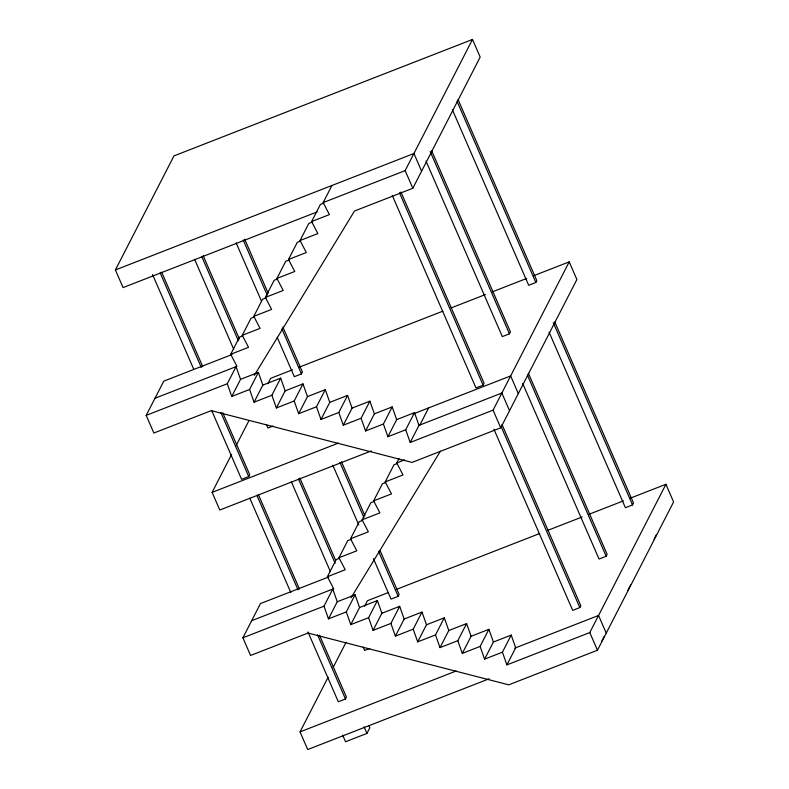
<?xml version="1.0" encoding="UTF-8"?>
<svg xmlns="http://www.w3.org/2000/svg" width="789" height="789" viewBox="0 0 789 789"><rect width="100%" height="100%" fill="white"/><g stroke="black" fill="none" stroke-linecap="round" stroke-linejoin="round"><path stroke-width="1.18" d="M317.119 211.916L123.074 287.6L115.401 269.946L173.975 155.887L472.503 39.45L480.176 57.104L412.825 188.275L354.517 211.008L254.314 375.377M533.62 275.755L569.214 261.869L576.887 279.523L500.749 427.806L412.016 462.413L211.274 410.635L153.865 433.023L146.182 415.379L163.757 381.156L232.005 354.537M154.969 398.267L236.956 366.293L230.694 354.281L239.481 337.169L242.815 335.867M230.694 354.281L248.515 347.328L242.253 335.315L251.04 318.214L254.374 316.912M242.253 335.315L260.074 328.372L253.811 316.359L262.589 299.248L265.932 297.946M253.811 316.359L271.633 309.406L265.37 297.404L274.148 280.292L277.491 278.99M265.37 297.404L283.192 290.451L276.929 278.438L285.707 261.327L289.05 260.025M276.929 278.438L294.751 271.485L288.488 259.482L297.266 242.371L300.609 241.069M288.488 259.482L306.31 252.529L300.047 240.517L308.824 223.405L312.168 222.103M227.281 383.75L236.059 366.638L240.546 379.341L231.759 396.453L227.281 383.75L146.182 415.379M300.047 240.517L317.868 233.564L311.606 221.561L320.383 204.45L323.727 203.148M311.606 221.561L329.427 214.608L323.165 202.595L331.942 185.484M249.58 389.5L258.368 372.388L262.845 385.091L254.068 402.203L249.58 389.5L231.759 396.453M371.353 450.904L219.786 510.019L212.113 492.366L231.631 454.346M236.098 445.657L248.929 420.675M267.895 383.74L270.686 378.306L292.502 369.794M271.889 395.25L280.677 378.138L285.154 390.851L276.367 407.952L271.889 395.25L254.068 402.203M323.165 202.595L405.142 170.621L472.503 39.45M211.758 410.714L241.602 479.347L248.732 476.566L249.709 474.662L222.804 412.785M277.195 337.307L294.317 376.688L301.447 373.907L302.424 372.004L282.856 327.001M294.189 401.009L302.976 383.898L307.463 396.601L298.676 413.712L294.189 401.009L276.367 407.952M316.497 406.759L325.285 389.648L329.763 402.351L320.975 419.462L316.497 406.759L298.676 413.712M338.797 412.509L347.584 395.397L352.072 408.11L343.284 425.212L338.797 412.509L320.975 419.462M630.332 498.175L665.926 484.288L673.599 501.942L597.46 650.225L508.727 684.832L307.986 633.054L250.577 655.452L242.894 637.798L260.469 603.575L328.717 576.956M361.106 418.259L369.893 401.157L374.371 413.86L365.583 430.972L361.106 418.259L343.284 425.212M383.405 424.018L392.192 406.907L396.68 419.61L387.892 436.721L383.405 424.018L365.583 430.972M251.681 620.687L333.668 588.712L327.405 576.7L336.183 559.588L339.526 558.287M327.405 576.7L345.227 569.747L338.964 557.744L347.742 540.633L351.085 539.331M405.714 429.768L414.501 412.657L418.979 425.36L410.191 442.471L405.714 429.768L387.892 436.721M338.964 557.744L356.786 550.791L350.523 538.779L359.301 521.667L362.644 520.365M350.523 538.779L368.345 531.825L362.082 519.823L370.86 502.711L374.203 501.409M362.082 519.823L379.903 512.87L373.641 500.857L382.418 483.746L385.762 482.444M373.641 500.857L391.462 493.904L385.2 481.901L393.977 464.79L397.321 463.488M385.2 481.901L403.021 474.948L396.759 462.936L398.948 458.665M323.993 606.169L332.771 589.058L337.258 601.76L328.471 618.872L323.993 606.169L242.894 637.798M419.876 425.015L428.654 407.903M346.292 611.919L355.08 594.807L359.557 607.52L350.78 624.622L346.292 611.919L328.471 618.872M489.131 678.796L307.71 749.55L300.037 731.896L328.106 677.248M333.155 667.405L346.065 642.266M364.587 606.189L367.398 600.725L388.06 592.667M392.32 195.544L475.974 387.932L483.105 385.15L484.081 383.247L400.911 191.983M426.011 161.094L502.327 336.607L509.457 333.826L510.434 331.922L431.672 150.788M452.373 109.76L528.689 285.283L535.82 282.501L536.796 280.598L458.024 99.453M368.601 617.669L377.389 600.567L381.866 613.27L373.079 630.381L368.601 617.669L350.78 624.622M410.191 442.471L493.066 410.152L569.214 261.869M307.986 632.009L338.313 701.766L345.444 698.985L346.42 697.081L319.515 635.204M373.414 558.612L391.028 599.107L398.159 596.326L399.135 594.433L380.051 550.554M390.9 623.428L399.688 606.317L404.165 619.02L395.388 636.131L390.9 623.428L373.079 630.381M413.209 629.178L421.997 612.067L426.474 624.77L417.687 641.881L413.209 629.178L395.388 636.131M342.682 735.131L345.562 741.749L366.944 733.405L369.873 727.705L368.917 725.505M435.508 634.928L444.296 617.826L448.783 630.529L439.996 647.631L435.508 634.928L417.687 641.881M457.817 640.688L466.605 623.576L471.082 636.279L462.295 653.391L457.817 640.688L439.996 647.631M480.116 646.438L488.904 629.326L493.391 642.029L484.604 659.14L480.116 646.438L462.295 653.391M502.425 652.187L511.213 635.086L515.69 647.789L506.903 664.89L502.425 652.187L484.604 659.14M493.924 429.216L572.686 610.351L579.816 607.569L580.793 605.676L502.031 424.531M522.722 383.513L599.038 559.026L606.169 556.245L607.145 554.342L528.383 373.207M549.085 332.189L625.401 507.702L632.531 504.921L633.508 503.017L554.736 321.873M506.903 664.89L589.778 632.571L665.926 484.288M601.81 641.053L604.246 636.299M627.669 590.675L630.598 584.965M654.032 539.341L656.468 534.587M351.026 597.796L440.38 451.229M115.401 269.946L413.929 153.51L421.602 171.164M240.546 379.341L258.368 372.388M299.386 367.112L442.915 311.132M450.953 307.996L485.393 294.563M492.287 291.871L526.727 278.438M262.845 385.091L280.677 378.138M285.154 390.851L302.976 383.898M307.463 396.601L325.285 389.648M329.763 402.351L347.584 395.397M273.053 426.03L267.964 428.013L266.495 424.64M352.072 408.11L369.893 401.157M374.371 413.86L392.192 406.907M396.68 419.61L414.501 412.657M212.113 492.366L338.412 443.102M413.041 413.998L510.641 375.929L518.314 393.583M418.979 425.36L501.853 393.04L509.536 410.694M396.759 462.936L404.55 459.898M337.258 601.76L355.08 594.807M396.098 589.531L539.627 533.551M547.665 530.415L582.104 516.982M588.998 514.3L623.438 500.857M359.557 607.52L377.389 600.567M381.866 613.27L399.688 606.317M404.165 619.02L421.997 612.067M426.474 624.77L444.296 617.826M369.765 648.45L364.676 650.442L363.206 647.059M448.783 630.529L466.605 623.576M471.082 636.279L488.904 629.326M493.391 642.029L511.213 635.086M300.037 731.896L456.19 670.995M514.753 648.154L598.565 615.459L606.248 633.113M457.058 101.357L535.82 282.501M553.276 322.652L632.531 504.921M430.202 151.557L509.457 333.826M527.407 375.1L606.169 556.245M405.142 170.621L412.825 188.275M399.451 192.763L483.105 385.15M501.054 426.435L579.816 607.569M493.066 410.152L500.749 427.806M589.778 632.571L597.46 650.225M244.698 239.245L268.181 293.252M341.41 461.664L364.893 515.671M243.229 240.024L267.205 295.155M281.88 328.905L301.447 373.907M339.941 462.443L363.916 517.574M378.592 551.324L398.159 596.326M236.098 242.805L261.544 301.309M332.81 465.224L358.739 524.853M203.177 255.695L239.373 338.954M299.889 478.114L335.601 560.249M201.708 256.474L238.396 340.858M298.42 478.893L335.108 563.277M194.577 259.256L233.712 349.261M291.289 481.675L330.423 571.68M364.074 726.787L366.944 733.405M161.656 272.146L202.743 366.648M258.368 494.565L299.455 589.077M160.187 272.925L201.284 367.427M220.851 412.43L248.732 476.566M256.898 495.344L297.995 589.847M317.563 634.849L345.444 698.985M152.573 274.572L193.66 369.084M249.768 498.125L290.865 592.628"/></g></svg>
